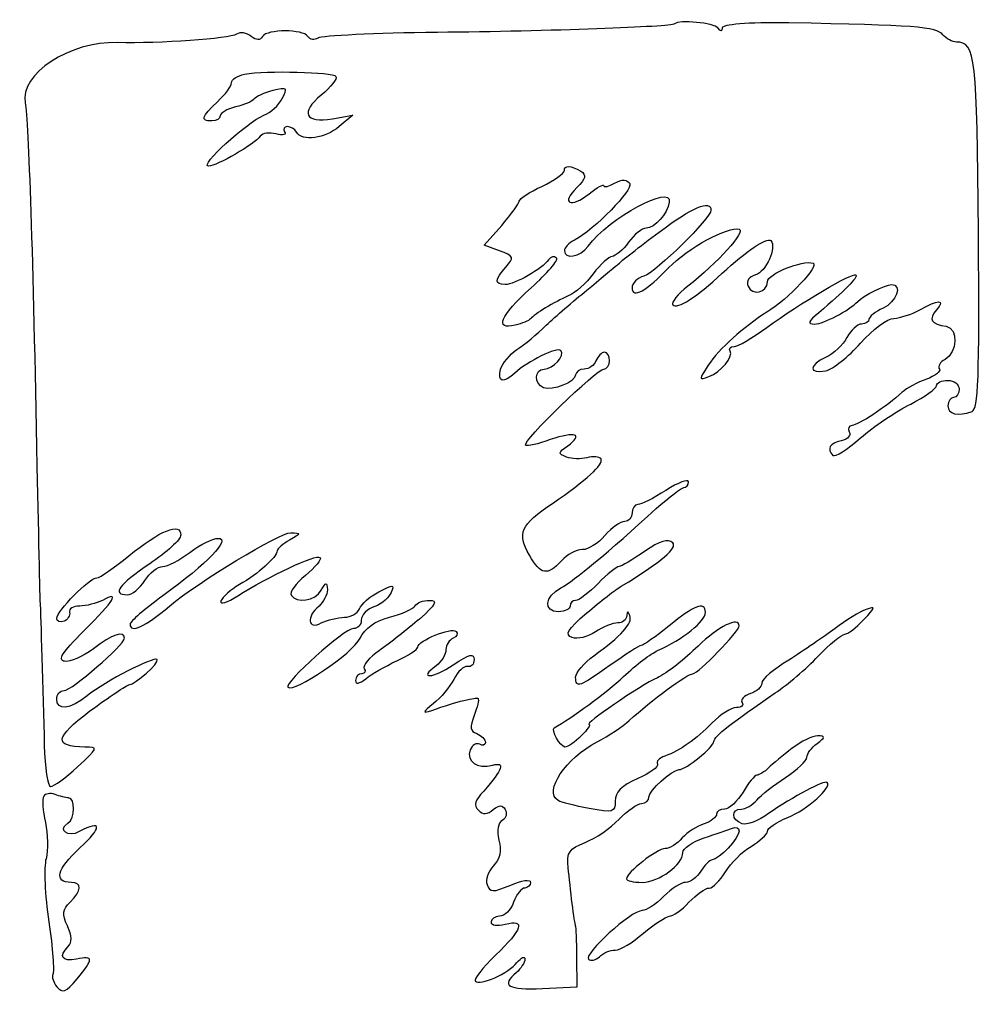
# Model space of a CAD drawing. Extents: x 0 to 69.4, y 0 to 30.3.
# Drawn here: x 39.506 to 42.461, y 15.924 to 18.921 of the extents above; entities that cross this region are included whole.
import ezdxf

# ---------------------------------------------------------------- set-up
doc = ezdxf.new("R2010")
doc.units = 0
doc.header["$MEASUREMENT"] = 0
doc.layers.get('0').update_dxf_attribs({"linetype": 'CONTINUOUS'})

msp = doc.modelspace()

# ---------------------------------------------------------------- linework, layer by layer
at = {"color": 0, "linetype": 'CONTINUOUS'}
for p, q in [((41.5218, 18.9075), (41.5218, 18.9075)), ((40.4803, 18.7461), (40.4803, 18.7461)), ((40.4699, 18.616), (40.5324, 18.6264)), ((40.5324, 18.6264), (40.4907, 18.5917)), ((41.2336, 18.4544), (41.2336, 18.4544)), ((40.9368, 18.2271), (40.9906, 18.2878)), ((40.9836, 18.2097), (40.9368, 18.2271)), ((41.8846, 16.6786), (41.8846, 16.6786)), ((39.5811, 16.5311), (39.5811, 16.5311)), ((41.2232, 15.9443), (41.2215, 16.0364)), ((41.1156, 15.9392), (41.2232, 15.9443))]:
    msp.add_line(p, q, dxfattribs=at)
for points in [[(41.6554, 18.8954), (41.645, 18.911), (41.5357, 18.9214), (41.5218, 18.9075)], [(40.3935, 18.8693), (40.3796, 18.8919), (40.2685, 18.8919), (40.2546, 18.8693)], [(41.5218, 18.9075), (41.5132, 18.8989), (41.1364, 18.885), (40.7926, 18.8815)], [(41.6693, 18.8954), (41.6693, 18.8832), (41.6642, 18.8832), (41.6554, 18.8954)], [(41.8742, 18.911), (41.7457, 18.9128), (41.6693, 18.9058), (41.6693, 18.8954)], [(42.3481, 18.8746), (42.329, 18.8989), (42.2578, 18.904), (41.8742, 18.911)], [(40.1747, 18.8762), (40.1521, 18.8624), (39.9369, 18.8468), (39.8085, 18.8503)], [(40.2199, 18.8693), (40.206, 18.8815), (40.1851, 18.8832), (40.1747, 18.8762)], [(40.2546, 18.8693), (40.2458, 18.8554), (40.2354, 18.8572), (40.2199, 18.8693)], [(40.4247, 18.8642), (40.4143, 18.8572), (40.4004, 18.8589), (40.3935, 18.8693)], [(40.7926, 18.8815), (40.6017, 18.8797), (40.4368, 18.8711), (40.4247, 18.8642)], [(42.3897, 18.8519), (42.3776, 18.8519), (42.3585, 18.8624), (42.3481, 18.8746)], [(39.8085, 18.8503), (39.6608, 18.8554), (39.5064, 18.7531), (39.5237, 18.6646)], [(42.4575, 18.2635), (42.454, 18.8051), (42.4488, 18.8519), (42.3897, 18.8519)], [(40.159, 18.7269), (40.159, 18.7374), (40.1764, 18.7478), (40.199, 18.7531)], [(40.199, 18.7531), (40.265, 18.7651), (40.4715, 18.76), (40.4803, 18.7461)], [(40.4803, 18.7461), (40.4854, 18.7392), (40.4646, 18.7131), (40.4351, 18.6889)], [(40.1157, 18.6681), (40.14, 18.6906), (40.159, 18.7165), (40.159, 18.7269)], [(40.3153, 18.6785), (40.3326, 18.7114), (40.331, 18.7131), (40.2858, 18.7026)], [(40.2858, 18.7026), (40.2597, 18.6958), (40.2338, 18.6836), (40.2285, 18.6767)], [(40.2581, 18.6264), (40.2789, 18.635), (40.3049, 18.6576), (40.3153, 18.6785)], [(40.4351, 18.6889), (40.3692, 18.6333), (40.3847, 18.6021), (40.4699, 18.616)], [(39.5237, 18.6646), (39.5342, 18.6125), (39.5481, 18.1889), (39.5603, 17.5467)], [(40.0983, 18.609), (40.0619, 18.609), (40.0654, 18.6211), (40.1157, 18.6681)], [(40.1713, 18.6524), (40.1451, 18.6454), (40.1243, 18.6333), (40.1243, 18.6246)], [(40.2285, 18.6767), (40.2233, 18.6697), (40.1972, 18.6576), (40.1713, 18.6524)], [(40.0879, 18.4701), (40.0585, 18.4701), (40.2042, 18.6037), (40.2581, 18.6264)], [(40.1243, 18.6246), (40.1243, 18.616), (40.1122, 18.609), (40.0983, 18.609)], [(40.331, 18.5917), (40.3206, 18.5917), (40.3171, 18.5847), (40.3222, 18.576)], [(40.3588, 18.5743), (40.3535, 18.5847), (40.3396, 18.5917), (40.331, 18.5917)], [(40.4907, 18.5917), (40.4472, 18.5551), (40.3761, 18.5447), (40.3588, 18.5743)], [(40.2476, 18.5621), (40.2303, 18.5378), (40.114, 18.4701), (40.0879, 18.4701)], [(40.2963, 18.569), (40.2754, 18.5743), (40.2546, 18.5725), (40.2476, 18.5621)], [(40.3222, 18.576), (40.3292, 18.5674), (40.3171, 18.5639), (40.2963, 18.569)], [(41.1833, 18.4562), (41.1833, 18.4736), (41.2024, 18.4736), (41.2336, 18.4544)], [(41.1139, 18.4076), (41.1521, 18.4267), (41.1833, 18.4475), (41.1833, 18.4562)], [(41.2336, 18.4544), (41.2528, 18.4424), (41.2493, 18.4319), (41.2215, 18.4042)], [(41.0444, 18.3625), (41.0444, 18.3694), (41.0757, 18.3903), (41.1139, 18.4076)], [(41.3847, 18.4162), (41.3951, 18.3972), (41.2771, 18.2757), (41.2146, 18.2426)], [(41.2562, 18.2236), (41.3222, 18.3121), (41.5149, 18.4162), (41.5062, 18.359)], [(41.2597, 18.385), (41.284, 18.4042), (41.3049, 18.4162), (41.3049, 18.4093)], [(41.3049, 18.4093), (41.3049, 18.4042), (41.3204, 18.4076), (41.3378, 18.4181)], [(41.3378, 18.4181), (41.3621, 18.4301), (41.376, 18.4301), (41.3847, 18.4162)], [(41.2215, 18.4042), (41.1711, 18.3537), (41.2024, 18.3399), (41.2597, 18.385)], [(40.9906, 18.2878), (41.0201, 18.3225), (41.0444, 18.3556), (41.0444, 18.3625)], [(41.5062, 18.359), (41.501, 18.3243), (41.4611, 18.2792), (41.435, 18.2792)], [(41.475, 18.2669), (41.5756, 18.3433), (41.6346, 18.3676), (41.6346, 18.3347)], [(41.6346, 18.3347), (41.6346, 18.3104), (41.4663, 18.1437), (41.4281, 18.1317)], [(41.3465, 18.1664), (41.3569, 18.1768), (41.4142, 18.2219), (41.475, 18.2669)], [(41.435, 18.2792), (41.4229, 18.2792), (41.3986, 18.26), (41.3812, 18.2357)], [(41.5044, 18.1576), (41.56, 18.2167), (41.6901, 18.2861), (41.7214, 18.2757)], [(41.7214, 18.2757), (41.7422, 18.2687), (41.6554, 18.1733), (41.5635, 18.1004)], [(42.4383, 17.715), (42.4575, 17.7237), (42.461, 17.8122), (42.4575, 18.2635)], [(41.2146, 18.2426), (41.1972, 18.234), (41.1833, 18.2185), (41.1833, 18.2097)], [(41.3812, 18.2357), (41.3639, 18.2115), (41.3396, 18.1924), (41.3308, 18.1924)], [(41.6693, 18.1403), (41.744, 18.2097), (41.8065, 18.2514), (41.8186, 18.241)], [(41.8186, 18.241), (41.8378, 18.2201), (41.8031, 18.1437), (41.7718, 18.1351)], [(41.0028, 18.1594), (41.0306, 18.1889), (41.0288, 18.1924), (40.9836, 18.2097)], [(41.1833, 18.2097), (41.1833, 18.1819), (41.2319, 18.1907), (41.2562, 18.2236)], [(41.1347, 18.1819), (41.1156, 18.1542), (41.0306, 18.1056), (41.001, 18.1056)], [(41.0808, 18.0951), (41.1312, 18.1403), (41.166, 18.1819), (41.159, 18.1872)], [(41.159, 18.1872), (41.1521, 18.1942), (41.1417, 18.1924), (41.1347, 18.1819)], [(41.3308, 18.1924), (41.3204, 18.1924), (41.2944, 18.1681), (41.2718, 18.1386)], [(41.9489, 18.1715), (41.9697, 18.1646), (41.8725, 18.0604), (41.8065, 18.0206)], [(41.8082, 18.1143), (41.8082, 18.1386), (41.9158, 18.1819), (41.9489, 18.1715)], [(41.001, 18.1056), (40.9681, 18.1056), (40.9681, 18.1212), (41.0028, 18.1594)], [(41.2718, 18.1386), (41.251, 18.1108), (41.2163, 18.0796), (41.1954, 18.0708)], [(41.2528, 18.0882), (41.2926, 18.1212), (41.3343, 18.1576), (41.3465, 18.1664)], [(41.3917, 18.0951), (41.3917, 18.0604), (41.4368, 18.0865), (41.5044, 18.1576)], [(41.5167, 18.0431), (41.5322, 18.0292), (41.5894, 18.0657), (41.6693, 18.1403)], [(41.8065, 17.9736), (41.9089, 18.0483), (42.0703, 18.1437), (42.0807, 18.1351)], [(41.4281, 18.1317), (41.4072, 18.1264), (41.3917, 18.109), (41.3917, 18.0951)], [(41.7718, 18.1351), (41.751, 18.1299), (41.7422, 18.116), (41.7492, 18.1004)], [(41.7492, 18.1004), (41.7614, 18.0692), (41.8082, 18.0812), (41.8082, 18.1143)], [(42.0807, 18.1351), (42.0876, 18.1282), (42.046, 18.0865), (41.9663, 18.0187)], [(41.0322, 17.9806), (40.9663, 17.9632), (40.9854, 18.0101), (41.0808, 18.0951)], [(41.1278, 17.9806), (41.1556, 18.0067), (41.2111, 18.0553), (41.2528, 18.0882)], [(41.5635, 18.1004), (41.5322, 18.0761), (41.5114, 18.05), (41.5167, 18.0431)], [(42.086, 18.0535), (42.1015, 18.0708), (42.1728, 18.1056), (42.1901, 18.1056)], [(42.1901, 18.1056), (42.2249, 18.1056), (42.2057, 18.0518), (42.164, 18.0326)], [(41.1954, 18.0708), (41.1521, 18.0518), (41.0913, 18.0153), (41.0792, 17.9997)], [(41.954, 17.984), (41.9801, 17.984), (42.0599, 18.0257), (42.086, 18.0535)], [(42.2769, 18.0275), (42.3342, 18.0604), (42.3568, 18.0604), (42.329, 18.0275)], [(41.8065, 18.0206), (41.7353, 17.9754), (41.6589, 17.9076), (41.626, 17.8574)], [(41.9663, 18.0187), (41.9332, 17.991), (41.9297, 17.984), (41.954, 17.984)], [(42.164, 18.0326), (42.1397, 18.0222), (42.1207, 18.0067), (42.1207, 17.9979)], [(42.1971, 18.0014), (42.2179, 18.0032), (42.2526, 18.0136), (42.2769, 18.0275)], [(42.329, 18.0275), (42.3029, 17.9979), (42.3117, 17.984), (42.3585, 17.9771)], [(41.0792, 17.9997), (41.0739, 17.9944), (41.0531, 17.9858), (41.0322, 17.9806)], [(42.0946, 17.925), (42.1328, 17.9685), (42.1779, 18.0014), (42.1971, 18.0014)], [(42.1207, 17.9979), (42.1207, 17.991), (42.1103, 17.984), (42.0981, 17.984)], [(41.0375, 17.906), (41.06, 17.9199), (41.1, 17.9528), (41.1278, 17.9806)], [(41.7058, 17.9146), (41.7163, 17.9146), (41.7614, 17.9407), (41.8065, 17.9736)], [(42.0981, 17.984), (42.0842, 17.984), (42.0651, 17.965), (42.0529, 17.9424)], [(42.3585, 17.9771), (42.3967, 17.9701), (42.3932, 17.8972), (42.355, 17.8747)], [(42.0529, 17.9424), (42.0408, 17.9199), (42.0114, 17.8921), (41.9887, 17.8817)], [(40.9871, 17.8451), (40.9924, 17.8625), (41.0149, 17.8903), (41.0375, 17.906)], [(41.1729, 17.9025), (41.1607, 17.9146), (41.0704, 17.8694), (41.0306, 17.8331)], [(41.1208, 17.8451), (41.1486, 17.8451), (41.1868, 17.8868), (41.1729, 17.9025)], [(41.6276, 17.8226), (41.6658, 17.8365), (41.704, 17.8833), (41.6936, 17.9007)], [(41.6936, 17.9007), (41.6885, 17.9094), (41.6936, 17.9146), (41.7058, 17.9146)], [(41.9871, 17.84), (42.0096, 17.8451), (42.0582, 17.8833), (42.0946, 17.925)], [(41.2806, 17.8712), (41.2753, 17.8574), (41.2597, 17.8451), (41.244, 17.8451)], [(41.3065, 17.8972), (41.2979, 17.8972), (41.2875, 17.8851), (41.2806, 17.8712)], [(41.3049, 17.8451), (41.3135, 17.8451), (41.3222, 17.8574), (41.3222, 17.8712)], [(41.3222, 17.8712), (41.3222, 17.8851), (41.3153, 17.8972), (41.3065, 17.8972)], [(41.9887, 17.8817), (41.935, 17.8574), (41.935, 17.8296), (41.9871, 17.84)], [(42.355, 17.8747), (42.3394, 17.8678), (42.3325, 17.8539), (42.3376, 17.8451)], [(41.0306, 17.8331), (40.9958, 17.8), (40.9767, 17.8053), (40.9871, 17.8451)], [(41.0635, 17.6108), (41.0531, 17.6231), (41.2822, 17.8451), (41.3049, 17.8451)], [(41.119, 17.7879), (41.0896, 17.8), (41.0913, 17.8451), (41.1208, 17.8451)], [(41.244, 17.8451), (41.2301, 17.8451), (41.2181, 17.8365), (41.2181, 17.8278)], [(41.626, 17.8574), (41.5964, 17.8122), (41.5964, 17.8104), (41.6276, 17.8226)], [(42.3376, 17.8451), (42.3429, 17.8382), (42.3238, 17.8243), (42.2978, 17.8139)], [(41.2181, 17.8278), (41.2181, 17.8053), (41.1468, 17.7775), (41.119, 17.7879)], [(42.2978, 17.8139), (42.27, 17.8053), (42.2369, 17.7861), (42.2231, 17.774)], [(42.329, 17.7949), (42.329, 17.8035), (42.3446, 17.8104), (42.3637, 17.8104)], [(42.3637, 17.8104), (42.3828, 17.8104), (42.3985, 17.7983), (42.3985, 17.7844)], [(42.2492, 17.7376), (42.2925, 17.7601), (42.329, 17.7861), (42.329, 17.7949)], [(42.3985, 17.7844), (42.3985, 17.7706), (42.3915, 17.7583), (42.3811, 17.7583)], [(42.2231, 17.774), (42.1762, 17.7307), (42.0876, 17.6717), (42.0686, 17.6717)], [(42.3811, 17.7583), (42.3724, 17.7583), (42.3637, 17.7462), (42.3637, 17.7324)], [(42.0946, 17.6335), (42.1346, 17.6682), (42.204, 17.715), (42.2492, 17.7376)], [(42.3637, 17.7324), (42.3637, 17.7064), (42.3932, 17.6994), (42.4383, 17.715)], [(42.0686, 17.6717), (42.0582, 17.6717), (42.0547, 17.6629), (42.0599, 17.6525)], [(41.1399, 17.6282), (41.1035, 17.6143), (41.0687, 17.6074), (41.0635, 17.6108)], [(41.1937, 17.6092), (41.2424, 17.6456), (41.2181, 17.6543), (41.1399, 17.6282)], [(42.0096, 17.5796), (42.0165, 17.5744), (42.0547, 17.5969), (42.0946, 17.6335)], [(42.0599, 17.6525), (42.0668, 17.6421), (42.0564, 17.63), (42.0356, 17.6247)], [(41.1903, 17.5744), (41.1625, 17.5849), (41.1642, 17.5883), (41.1937, 17.6092)], [(42.0356, 17.6247), (41.9992, 17.6161), (41.9906, 17.6004), (42.0096, 17.5796)], [(41.1468, 17.4321), (41.251, 17.5032), (41.3049, 17.5518), (41.2961, 17.5692)], [(41.2528, 17.5726), (41.2336, 17.5675), (41.2058, 17.5692), (41.1903, 17.5744)], [(41.2961, 17.5692), (41.291, 17.5761), (41.2718, 17.5779), (41.2528, 17.5726)], [(39.5603, 17.5467), (39.5654, 17.3106), (39.5689, 17.1143), (39.5707, 17.1126)], [(41.5651, 17.4981), (41.5651, 17.5085), (41.534, 17.4962), (41.4958, 17.4719)], [(41.4663, 17.4164), (41.5062, 17.4511), (41.5443, 17.4807), (41.5512, 17.4807)], [(41.5512, 17.4807), (41.5582, 17.4807), (41.5651, 17.4893), (41.5651, 17.4981)], [(41.4958, 17.4719), (41.4576, 17.4476), (41.4194, 17.4286), (41.409, 17.4286)], [(41.0757, 17.2724), (41.0375, 17.34), (41.0479, 17.3661), (41.1468, 17.4321)], [(41.409, 17.4286), (41.4003, 17.4286), (41.3917, 17.4164), (41.3917, 17.4025)], [(41.1729, 17.1717), (41.2128, 17.1942), (41.3187, 17.281), (41.4663, 17.4164)], [(41.3917, 17.4025), (41.3917, 17.3886), (41.3812, 17.3765), (41.369, 17.3765)], [(39.8432, 17.2706), (39.9386, 17.3487), (40.0029, 17.3747), (40.0029, 17.3349)], [(41.369, 17.3765), (41.3569, 17.3765), (41.3292, 17.3574), (41.3083, 17.3331)], [(40.0029, 17.3349), (40.0029, 17.321), (39.9594, 17.281), (39.9074, 17.2462)], [(39.9682, 17.1161), (40.0567, 17.1907), (40.3067, 17.3418), (40.3414, 17.3418)], [(40.3414, 17.3418), (40.3743, 17.34), (40.3743, 17.34), (40.3379, 17.3192)], [(41.3083, 17.3331), (41.2875, 17.3087), (41.2562, 17.2897), (41.2389, 17.2897)], [(40.1175, 17.3244), (40.159, 17.3244), (40.0844, 17.2462), (39.9474, 17.1474)], [(40.0307, 17.281), (40.0619, 17.3053), (40.1018, 17.3244), (40.1175, 17.3244)], [(40.3379, 17.3192), (40.3171, 17.3071), (40.2997, 17.2932), (40.2997, 17.2862)], [(41.3586, 17.1768), (41.4854, 17.255), (41.5322, 17.2949), (41.5167, 17.3106)], [(41.5167, 17.3106), (41.5028, 17.3244), (41.4785, 17.3175), (41.4299, 17.2844)], [(39.7442, 17.2029), (39.7546, 17.2029), (39.7981, 17.2342), (39.8432, 17.2706)], [(39.9474, 17.2376), (39.9612, 17.2376), (39.9994, 17.2567), (40.0307, 17.281)], [(40.1782, 17.1474), (40.2701, 17.2064), (40.4213, 17.2775), (40.4317, 17.2654)], [(40.2997, 17.2862), (40.2979, 17.2654), (40.2407, 17.215), (40.1833, 17.1821)], [(41.1746, 17.255), (41.1312, 17.2081), (41.1104, 17.2115), (41.0757, 17.2724)], [(41.2389, 17.2897), (41.2197, 17.2897), (41.1919, 17.274), (41.1746, 17.255)], [(41.4299, 17.2844), (41.3933, 17.2585), (41.3586, 17.2376), (41.3517, 17.2376)], [(39.9074, 17.2462), (39.8119, 17.1821), (39.7893, 17.1508), (39.8379, 17.1508)], [(40.4317, 17.2654), (40.4368, 17.2601), (40.416, 17.2358), (40.3865, 17.2099)], [(39.8918, 17.1942), (39.9074, 17.2185), (39.9317, 17.2376), (39.9474, 17.2376)], [(40.3865, 17.2099), (40.3569, 17.1856), (40.3361, 17.1578), (40.3431, 17.149)], [(41.3517, 17.2376), (41.3447, 17.2376), (41.3153, 17.215), (41.2875, 17.1856)], [(39.621, 17.0779), (39.621, 17.1004), (39.7217, 17.2029), (39.7442, 17.2029)], [(39.8379, 17.1508), (39.8518, 17.1508), (39.8761, 17.1699), (39.8918, 17.1942)], [(40.1833, 17.1821), (40.1574, 17.1664), (40.1312, 17.1439), (40.1261, 17.1317)], [(40.4351, 17.1647), (40.4507, 17.1907), (40.4525, 17.1907), (40.4542, 17.1664)], [(40.6121, 17.1594), (40.6572, 17.1837), (40.6607, 17.1837), (40.6503, 17.1578)], [(41.2875, 17.1856), (41.2597, 17.1578), (41.2285, 17.1335), (41.2181, 17.1335)], [(39.7043, 17.0397), (39.7997, 17.1335), (39.8171, 17.1647), (39.7615, 17.1335)], [(40.3431, 17.149), (40.3588, 17.1231), (40.416, 17.1317), (40.4351, 17.1647)], [(40.4542, 17.1664), (40.4542, 17.1508), (40.4421, 17.1282), (40.4282, 17.1161)], [(40.5532, 17.1074), (40.5583, 17.1231), (40.5844, 17.1456), (40.6121, 17.1594)], [(40.6503, 17.1578), (40.6451, 17.1439), (40.6225, 17.1231), (40.6, 17.1143)], [(41.166, 17.0987), (41.1174, 17.0987), (41.1225, 17.1456), (41.1729, 17.1717)], [(41.2528, 17.0953), (41.2944, 17.13), (41.3413, 17.1682), (41.3586, 17.1768)], [(39.7615, 17.1335), (39.7425, 17.1247), (39.7112, 17.1161), (39.6921, 17.1161)], [(39.9474, 17.1474), (39.8918, 17.1074), (39.8467, 17.0675), (39.8467, 17.0606)], [(40.1261, 17.1317), (40.1226, 17.1196), (40.1451, 17.1265), (40.1782, 17.1474)], [(40.7232, 17.1161), (40.7285, 17.1265), (40.7493, 17.1335), (40.7683, 17.1335)], [(40.7683, 17.1335), (40.7944, 17.1335), (40.7892, 17.1212), (40.7371, 17.0761)], [(41.2181, 17.1335), (41.2093, 17.1335), (41.2007, 17.1265), (41.2007, 17.1161)], [(41.6172, 17.0969), (41.6172, 17.1317), (41.5808, 17.1178), (41.5062, 17.0553)], [(39.5707, 17.1126), (39.5707, 17.1057), (39.5793, 16.8487), (39.5828, 16.6874)], [(39.6608, 17.0969), (39.6626, 17.0865), (39.6539, 17.0726), (39.6436, 17.0692)], [(39.6921, 17.1161), (39.6713, 17.1161), (39.6574, 17.1074), (39.6608, 17.0969)], [(39.8467, 17.0606), (39.8467, 17.031), (39.8918, 17.0518), (39.9682, 17.1161)], [(40.4282, 17.1161), (40.3882, 17.0831), (40.3935, 17.0414), (40.4351, 17.064)], [(40.5062, 17.0814), (40.5254, 17.0814), (40.5463, 17.0935), (40.5532, 17.1074)], [(40.6, 17.1143), (40.5775, 17.1074), (40.5583, 17.0883), (40.5583, 17.0726)], [(40.6451, 17.0814), (40.6833, 17.0918), (40.7181, 17.1074), (40.7232, 17.1161)], [(41.2007, 17.1161), (41.2007, 17.1074), (41.185, 17.0987), (41.166, 17.0987)], [(41.2076, 17.0189), (41.1833, 17.0275), (41.1919, 17.0432), (41.2528, 17.0953)], [(41.3847, 17.0865), (41.3794, 17.1022), (41.376, 17.1022), (41.376, 17.0865)], [(41.4697, 16.9789), (41.5496, 17.0136), (41.6172, 17.0692), (41.6172, 17.0969)], [(42.1119, 17.1057), (42.0929, 17.0987), (42.0494, 17.0726), (42.0165, 17.0467)], [(42.105, 17.0744), (42.1415, 17.1126), (42.1415, 17.1161), (42.1119, 17.1057)], [(39.6436, 17.0692), (39.6314, 17.064), (39.621, 17.0692), (39.621, 17.0779)], [(40.4351, 17.064), (40.4542, 17.0726), (40.4854, 17.0814), (40.5062, 17.0814)], [(40.5583, 17.0726), (40.5583, 17.0587), (40.5479, 17.0467), (40.534, 17.0467)], [(40.5549, 17.0171), (40.5706, 17.0483), (40.5982, 17.0692), (40.6451, 17.0814)], [(40.7371, 17.0761), (40.7007, 17.0449), (40.6451, 17.0015), (40.6139, 16.9789)], [(41.2736, 16.9633), (41.3569, 17.0224), (41.3951, 17.064), (41.3847, 17.0865)], [(41.3482, 17.064), (41.3326, 17.064), (41.3014, 17.0518), (41.2788, 17.0362)], [(41.376, 17.0865), (41.3743, 17.0744), (41.3621, 17.064), (41.3482, 17.064)], [(41.7214, 17.0553), (41.7214, 17.0849), (41.6572, 17.0536), (41.5947, 16.9928)], [(42.046, 17.0293), (42.0547, 17.0293), (42.0807, 17.0483), (42.105, 17.0744)], [(39.6453, 16.946), (39.6228, 16.9494), (39.6367, 16.9719), (39.7043, 17.0397)], [(39.8293, 17.0171), (39.8293, 17.0414), (39.7911, 17.0293), (39.7338, 16.9842)], [(40.534, 17.0467), (40.5062, 17.0467), (40.3206, 16.88), (40.3326, 16.8661)], [(40.7319, 16.9893), (40.7319, 17.0101), (40.8361, 17.0518), (40.85, 17.0379)], [(40.85, 17.0379), (40.8569, 17.031), (40.8517, 17.0206), (40.8413, 17.0171)], [(41.2788, 17.0362), (41.2544, 17.0206), (41.2232, 17.0136), (41.2076, 17.0189)], [(41.5062, 17.0553), (41.4646, 17.0224), (41.4264, 16.9946), (41.4194, 16.9946)], [(41.579, 16.9078), (41.5947, 16.9078), (41.7214, 17.0379), (41.7214, 17.0553)], [(42.0165, 17.0467), (41.9836, 17.0224), (41.9193, 16.9789), (41.8742, 16.9494)], [(41.9644, 16.9615), (41.9992, 16.9981), (42.0356, 17.0293), (42.046, 17.0293)], [(39.6436, 16.8557), (39.6661, 16.8557), (39.8293, 16.9962), (39.8293, 17.0171)], [(40.3326, 16.8661), (40.3518, 16.8487), (40.5324, 16.9703), (40.5549, 17.0171)], [(40.8413, 17.0171), (40.8292, 17.0119), (40.8187, 16.9962), (40.8187, 16.9824)], [(39.7338, 16.9842), (39.7008, 16.9599), (39.6608, 16.9425), (39.6453, 16.946)], [(40.6139, 16.9789), (40.5826, 16.9581), (40.5618, 16.9321), (40.5671, 16.9233)], [(40.6676, 16.9476), (40.7024, 16.9633), (40.7319, 16.9824), (40.7319, 16.9893)], [(40.8187, 16.9824), (40.8187, 16.9668), (40.8049, 16.9442), (40.7892, 16.9321)], [(40.8413, 16.9356), (40.8917, 16.9685), (40.9056, 16.9719), (40.9056, 16.9511)], [(41.4194, 16.9946), (41.4142, 16.9946), (41.3708, 16.9668), (41.3239, 16.9337)], [(41.3656, 16.899), (41.4038, 16.9356), (41.4507, 16.9703), (41.4697, 16.9789)], [(41.5947, 16.9928), (41.5547, 16.9529), (41.4993, 16.9094), (41.4697, 16.8956)], [(39.93, 16.9511), (39.9196, 16.9615), (39.7719, 16.8851), (39.7147, 16.84)], [(39.8432, 16.8731), (39.8622, 16.8747), (39.9386, 16.9425), (39.93, 16.9511)], [(40.5722, 16.8921), (40.5879, 16.906), (40.6312, 16.9303), (40.6676, 16.9476)], [(40.9056, 16.9511), (40.9056, 16.9372), (40.8968, 16.9268), (40.8847, 16.9303)], [(41.2181, 16.8974), (41.2181, 16.9112), (41.244, 16.9407), (41.2736, 16.9633)], [(41.8742, 16.9494), (41.8274, 16.9217), (41.7908, 16.8904), (41.7908, 16.8782)], [(41.8325, 16.8487), (41.869, 16.8731), (41.9281, 16.9233), (41.9644, 16.9615)], [(40.5671, 16.9233), (40.574, 16.9147), (40.5687, 16.9078), (40.5601, 16.9078)], [(40.7892, 16.9321), (40.7301, 16.8904), (40.7788, 16.8921), (40.8413, 16.9356)], [(40.8847, 16.9303), (40.8743, 16.9321), (40.8551, 16.9147), (40.8431, 16.8904)], [(41.3239, 16.9337), (41.2301, 16.8661), (41.2181, 16.8626), (41.2181, 16.8974)], [(40.5601, 16.9078), (40.5497, 16.9078), (40.541, 16.899), (40.541, 16.8869)], [(40.541, 16.8869), (40.541, 16.8747), (40.5514, 16.8765), (40.5722, 16.8921)], [(40.8431, 16.8904), (40.8308, 16.8678), (40.8031, 16.8331), (40.7806, 16.8157)], [(41.1521, 16.7411), (41.2042, 16.7707), (41.3118, 16.8487), (41.3656, 16.899)], [(41.4697, 16.8956), (41.416, 16.8712), (41.2406, 16.7515), (41.2597, 16.7515)], [(41.3829, 16.7637), (41.4507, 16.8261), (41.5617, 16.9078), (41.579, 16.9078)], [(41.7908, 16.8782), (41.7908, 16.8678), (41.7753, 16.8522), (41.7561, 16.8469)], [(39.621, 16.8296), (39.621, 16.8435), (39.6314, 16.8557), (39.6436, 16.8557)], [(39.7233, 16.7932), (39.7824, 16.8365), (39.8362, 16.8731), (39.8432, 16.8731)], [(41.6433, 16.6994), (41.6433, 16.7151), (41.7006, 16.7585), (41.8325, 16.8487)], [(39.7147, 16.84), (39.6608, 16.7967), (39.621, 16.7932), (39.621, 16.8296)], [(40.7753, 16.795), (40.8535, 16.8226), (40.9125, 16.8365), (40.9176, 16.8314)], [(40.9176, 16.8314), (40.9211, 16.8279), (40.916, 16.8053), (40.9056, 16.7793)], [(41.7301, 16.8192), (41.7371, 16.8106), (41.7283, 16.8036), (41.7128, 16.8036)], [(41.7561, 16.8469), (41.7371, 16.84), (41.7249, 16.8279), (41.7301, 16.8192)], [(39.7078, 16.6821), (39.6106, 16.6839), (39.614, 16.7099), (39.7233, 16.7932)], [(40.7806, 16.8157), (40.7458, 16.7881), (40.7458, 16.7846), (40.7753, 16.795)], [(41.7128, 16.8036), (41.6971, 16.8036), (41.6642, 16.7828), (41.6381, 16.7568)], [(40.9056, 16.7793), (40.8917, 16.7429), (40.8933, 16.7307), (40.9142, 16.7237)], [(41.284, 16.6978), (41.3204, 16.7168), (41.3639, 16.7464), (41.3829, 16.7637)], [(41.185, 16.6821), (41.1711, 16.6821), (41.1417, 16.736), (41.1521, 16.7411)], [(41.2597, 16.7515), (41.2649, 16.7515), (41.2544, 16.736), (41.2354, 16.7168)], [(41.6381, 16.7568), (41.5878, 16.7047), (41.541, 16.6717), (41.4924, 16.6543)], [(40.9142, 16.7237), (40.9281, 16.7168), (40.9403, 16.7064), (40.9403, 16.696)], [(41.2354, 16.7168), (41.2163, 16.6978), (41.1937, 16.6821), (41.185, 16.6821)], [(41.5357, 16.6126), (41.5582, 16.6126), (41.6433, 16.6821), (41.6433, 16.6994)], [(41.9628, 16.7168), (41.9471, 16.7168), (41.9124, 16.6994), (41.8846, 16.6786)], [(41.961, 16.6925), (41.9871, 16.7133), (41.9871, 16.7151), (41.9628, 16.7168)], [(39.5828, 16.6874), (39.5846, 16.6179), (39.5932, 16.5606), (39.6019, 16.5606)], [(39.6851, 16.6214), (39.7494, 16.6804), (39.7494, 16.6821), (39.7078, 16.6821)], [(40.8933, 16.6735), (40.8812, 16.6369), (40.9142, 16.6144), (40.9628, 16.6265)], [(40.9229, 16.6908), (40.9125, 16.696), (40.9003, 16.689), (40.8933, 16.6735)], [(40.9403, 16.696), (40.9403, 16.6874), (40.9315, 16.6856), (40.9229, 16.6908)], [(41.1642, 16.5172), (41.119, 16.5467), (41.1868, 16.6474), (41.284, 16.6978)], [(41.8846, 16.6786), (41.8568, 16.6561), (41.8239, 16.63), (41.8117, 16.6179)], [(41.9297, 16.6508), (41.9297, 16.6612), (41.9436, 16.6804), (41.961, 16.6925)], [(41.4924, 16.6543), (41.475, 16.6492), (41.4646, 16.6369), (41.4697, 16.63)], [(41.8637, 16.5883), (41.9003, 16.6126), (41.9297, 16.6387), (41.9297, 16.6508)], [(39.6019, 16.5606), (39.6124, 16.5606), (39.6487, 16.5883), (39.6851, 16.6214)], [(40.9628, 16.6265), (41.0028, 16.6369), (40.994, 16.6144), (40.935, 16.5467)], [(41.4697, 16.63), (41.475, 16.6214), (41.4472, 16.6022), (41.409, 16.5849)], [(41.4437, 16.5276), (41.4437, 16.5485), (41.5132, 16.611), (41.5357, 16.6126)], [(41.8117, 16.6179), (41.7996, 16.6057), (41.7822, 16.5953), (41.7753, 16.5953)], [(41.409, 16.5849), (41.3586, 16.5624), (41.3396, 16.5432), (41.3396, 16.5154)], [(41.7753, 16.5953), (41.77, 16.5953), (41.7492, 16.5728), (41.7336, 16.5432)], [(41.7753, 16.5189), (41.7892, 16.5346), (41.829, 16.5658), (41.8637, 16.5883)], [(41.9922, 16.5728), (41.9836, 16.5814), (41.8864, 16.5293), (41.8117, 16.4772)], [(41.8707, 16.4651), (41.9315, 16.4894), (42.0079, 16.5589), (41.9922, 16.5728)], [(39.5811, 16.5311), (39.5758, 16.5224), (39.5776, 16.486), (39.5862, 16.4494)], [(39.6158, 16.5362), (39.6019, 16.5415), (39.5862, 16.5381), (39.5811, 16.5311)], [(39.6574, 16.5258), (39.6487, 16.5258), (39.6297, 16.5311), (39.6158, 16.5362)], [(39.6557, 16.4478), (39.6782, 16.4617), (39.6782, 16.5258), (39.6574, 16.5258)], [(40.935, 16.5467), (40.9072, 16.5172), (40.9038, 16.5033), (40.9194, 16.4876)], [(41.4211, 16.5085), (41.4333, 16.5085), (41.4437, 16.5172), (41.4437, 16.5276)], [(41.7336, 16.5432), (41.7163, 16.5154), (41.6901, 16.4911), (41.6762, 16.4911)], [(41.7283, 16.4911), (41.7406, 16.4911), (41.7631, 16.5033), (41.7753, 16.5189)], [(40.9194, 16.4876), (40.9333, 16.4737), (40.9454, 16.4737), (40.9646, 16.4894)], [(40.9646, 16.4894), (40.9836, 16.505), (40.9924, 16.505), (41.001, 16.4894)], [(41.001, 16.4894), (41.0079, 16.479), (41.0044, 16.4633), (40.9924, 16.4564)], [(41.2597, 16.4929), (41.2163, 16.5015), (41.1729, 16.5119), (41.1642, 16.5172)], [(41.3396, 16.5154), (41.3396, 16.4807), (41.3343, 16.479), (41.2597, 16.4929)], [(41.3517, 16.4599), (41.3778, 16.486), (41.409, 16.5085), (41.4211, 16.5085)], [(41.6762, 16.4911), (41.6624, 16.4911), (41.6519, 16.4842), (41.6519, 16.4756)], [(41.7301, 16.446), (41.6971, 16.4582), (41.6954, 16.4911), (41.7283, 16.4911)], [(39.6921, 16.3714), (39.7615, 16.4356), (39.7615, 16.4599), (39.6904, 16.4217)], [(41.2475, 16.3887), (41.2788, 16.4008), (41.3257, 16.4321), (41.3517, 16.4599)], [(41.6519, 16.4756), (41.6519, 16.4668), (41.6346, 16.4529), (41.6137, 16.446)], [(41.8117, 16.4772), (41.7804, 16.4547), (41.744, 16.4408), (41.7301, 16.446)], [(41.8082, 16.4217), (41.8082, 16.4321), (41.836, 16.4512), (41.8707, 16.4651)], [(39.5862, 16.4494), (39.5932, 16.4147), (39.595, 16.3644), (39.5881, 16.3383)], [(39.6904, 16.4217), (39.6557, 16.4026), (39.6228, 16.4269), (39.6557, 16.4478)], [(40.9924, 16.4564), (40.9785, 16.4478), (40.975, 16.4269), (40.9819, 16.3957)], [(41.6137, 16.446), (41.5913, 16.439), (41.5617, 16.42), (41.5461, 16.4026)], [(41.6137, 16.4026), (41.6485, 16.4147), (41.6885, 16.4286), (41.7006, 16.4321)], [(41.7006, 16.4321), (41.711, 16.4374), (41.7214, 16.4339), (41.7214, 16.4235)], [(41.5461, 16.4026), (41.5306, 16.3835), (41.5062, 16.3696), (41.494, 16.3696)], [(41.5478, 16.3575), (41.5478, 16.3696), (41.5774, 16.3904), (41.6137, 16.4026)], [(41.7214, 16.4235), (41.7214, 16.4026), (41.6589, 16.3349), (41.6381, 16.3349)], [(41.7579, 16.3765), (41.7857, 16.3939), (41.8082, 16.4131), (41.8082, 16.4217)], [(39.6661, 16.2656), (39.6106, 16.2656), (39.621, 16.3054), (39.6921, 16.3714)], [(40.9819, 16.3957), (40.9906, 16.3626), (40.9854, 16.3383), (40.9646, 16.3158)], [(41.1954, 16.3107), (41.1903, 16.3592), (41.1972, 16.3679), (41.2475, 16.3887)], [(41.494, 16.3696), (41.4681, 16.3696), (41.3743, 16.295), (41.3743, 16.276)], [(41.6797, 16.2985), (41.6954, 16.3246), (41.7318, 16.361), (41.7579, 16.3765)], [(41.4229, 16.2656), (41.475, 16.2672), (41.5478, 16.3193), (41.5478, 16.3575)], [(39.5881, 16.3383), (39.5811, 16.3124), (39.5846, 16.2256), (39.5967, 16.144)], [(40.9646, 16.3158), (40.9489, 16.2985), (40.9403, 16.2725), (40.9454, 16.2586)], [(41.2181, 16.1318), (41.2146, 16.1371), (41.2007, 16.2499), (41.1954, 16.3107)], [(41.6381, 16.3349), (41.6311, 16.3349), (41.6156, 16.3193), (41.6033, 16.3003)], [(41.6033, 16.3003), (41.5913, 16.2811), (41.5704, 16.2656), (41.5565, 16.2656)], [(41.6294, 16.2482), (41.6399, 16.2482), (41.6624, 16.2707), (41.6797, 16.2985)], [(39.6626, 16.2047), (39.6974, 16.2394), (39.699, 16.2656), (39.6661, 16.2656)], [(40.9454, 16.2586), (40.9542, 16.2343), (40.9628, 16.2343), (41.0183, 16.2568)], [(41.0183, 16.2568), (41.0531, 16.2725), (41.0792, 16.276), (41.0792, 16.2656)], [(41.0792, 16.2656), (41.0792, 16.2568), (41.0704, 16.2482), (41.0618, 16.2482)], [(41.3743, 16.276), (41.3743, 16.2707), (41.3951, 16.2656), (41.4229, 16.2656)], [(41.5565, 16.2656), (41.5426, 16.2656), (41.5132, 16.2464), (41.4889, 16.2221)], [(41.0618, 16.2482), (41.0514, 16.2482), (41.0357, 16.229), (41.0271, 16.2047)], [(41.4889, 16.2221), (41.4646, 16.1978), (41.435, 16.1788), (41.4229, 16.1788)], [(41.5669, 16.2047), (41.5894, 16.2274), (41.6172, 16.2482), (41.6294, 16.2482)], [(39.6539, 16.1318), (39.6367, 16.1683), (39.6383, 16.1822), (39.6626, 16.2047)], [(41.0271, 16.2047), (41.0183, 16.1804), (40.9993, 16.1614), (40.9836, 16.1614)], [(41.5062, 16.1614), (41.5183, 16.1614), (41.5443, 16.1804), (41.5669, 16.2047)], [(40.9836, 16.1614), (40.9697, 16.1614), (40.9576, 16.1526), (40.9576, 16.144)], [(41.4229, 16.1788), (41.3882, 16.1788), (41.2424, 16.045), (41.2579, 16.0294)], [(41.4264, 16.1093), (41.4593, 16.1371), (41.4958, 16.1596), (41.5062, 16.1614)], [(39.5967, 16.144), (39.6089, 16.0624), (39.614, 15.9913), (39.6089, 15.9825)], [(39.6557, 16.0676), (39.6696, 16.0815), (39.6678, 16.1006), (39.6539, 16.1318)], [(40.9576, 16.144), (40.9576, 16.1336), (40.9767, 16.1301), (41.001, 16.1371)], [(41.001, 16.1371), (41.0653, 16.1526), (41.0549, 16.1214), (40.9715, 16.0415)], [(41.2215, 16.0364), (41.2215, 16.085), (41.2197, 16.1283), (41.2181, 16.1318)], [(41.3396, 16.0572), (41.3551, 16.0572), (41.3933, 16.0797), (41.4264, 16.1093)], [(39.6817, 16.0294), (39.6367, 16.0207), (39.6263, 16.0381), (39.6557, 16.0676)], [(39.6835, 15.9686), (39.7356, 16.0311), (39.7356, 16.0399), (39.6817, 16.0294)], [(40.9715, 16.0415), (40.9315, 16.0017), (40.9038, 15.9669), (40.909, 15.9617)], [(41.0375, 16.019), (41.0514, 16.0346), (41.0618, 16.0399), (41.0618, 16.0294)], [(41.291, 16.0364), (41.3031, 16.0485), (41.3239, 16.0572), (41.3396, 16.0572)], [(40.909, 15.9617), (40.9229, 15.9461), (41.0132, 15.986), (41.0375, 16.019)], [(41.0618, 16.0294), (41.0618, 16.019), (41.0496, 15.9999), (41.0357, 15.9878)], [(41.2579, 16.0294), (41.2649, 16.0225), (41.2806, 16.026), (41.291, 16.0364)], [(39.6089, 15.9825), (39.6054, 15.9756), (39.6106, 15.9582), (39.621, 15.9443)], [(41.0357, 15.9878), (40.9871, 15.9478), (41.0097, 15.9339), (41.1156, 15.9392)], [(39.621, 15.9443), (39.6383, 15.9235), (39.6487, 15.9269), (39.6835, 15.9686)]]:
    msp.add_open_spline(points, degree=3, dxfattribs=at)

doc.saveas('drawing.dxf')
